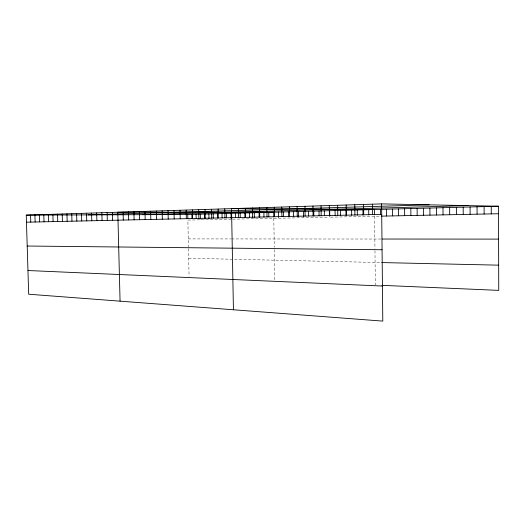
<?xml version="1.0" encoding="UTF-8"?>
<svg xmlns="http://www.w3.org/2000/svg" width="525" height="525" viewBox="0 0 525 525"><rect width="100%" height="100%" fill="white"/><g stroke="black" fill="none" stroke-linecap="round" stroke-linejoin="round"><path stroke-width="0.39" stroke-dasharray="2.62 1.97" d="M199.717 219.831L187.865 220.073L188.436 246.98M201.127 219.804L231.125 219.194M232.647 219.161L328.978 217.199M330.514 217.166L380.487 216.149M188.265 238.908L230.751 238.934M231.499 238.934L380.723 239.032M188.678 258.267L380.96 262.546M188.475 248.594L189.066 276.235M273.801 218.321L274.273 247.301M274.312 249.578L274.811 279.983M374.607 216.267L374.948 248.535M374.968 250.733L375.329 285.055"/><path stroke-width="0.79" d="M381.609 203.89L382.791 321.11L28.685 294.223L26.25 215.125L381.609 203.89L498.474 206.22L498.75 290.377L381.938 285.338M88.285 214.882L429.207 204.842M142.524 214.673L467.985 205.61M26.25 215.125L187.747 214.495L498.474 206.22M26.467 222.193L381.714 214.384M381.235 216.136L498.494 213.741M382.207 239.032L498.579 239.111M27.202 246.028L382.075 249.749M381.701 262.566L498.665 265.164M27.956 270.519L382.436 286.04M34.919 214.85L35.136 222.003M30.562 214.988L30.778 222.101M62.206 213.99L62.416 221.406M57.52 214.134L57.73 221.504M52.887 214.285L53.104 221.609M48.313 214.43L48.53 221.707M43.798 214.574L44.015 221.806M39.329 214.712L39.546 221.904M91.567 213.058L91.777 220.756M86.52 213.222L86.73 220.868M81.532 213.38L81.743 220.979M76.611 213.531L76.821 221.084M71.748 213.688L71.958 221.196M66.944 213.839L67.161 221.301M120.068 301.166L117.81 212.231L273.702 212.205L273.774 216.792M112.422 212.402L112.626 220.303M107.107 212.566L107.31 220.415M101.863 212.737L102.067 220.533M96.685 212.901L96.889 220.644M144.979 211.372L145.176 219.588M139.401 211.549L139.597 219.706M133.895 211.719L134.098 219.831M128.468 211.897L128.664 219.949M123.099 212.061L123.303 220.067M173.998 210.453L174.182 218.945M168.033 210.643L168.223 219.076M162.153 210.827L162.343 219.207M156.352 211.011L156.542 219.332M150.629 211.194L150.819 219.463M205.058 209.475L205.242 218.262M204.566 214.043L204.665 218.918M200.301 214.161L200.399 219.01M198.673 209.672L198.857 218.407M196.074 214.272L196.16 218.295M192.373 209.875L192.557 218.544M191.894 214.384L191.973 218.387M187.747 214.495L187.832 218.479M186.165 210.072L186.349 218.682M180.036 210.262L180.226 218.813M235.574 213.222L235.659 217.632M233.435 309.77L231.532 208.635L374.535 209.521L374.594 214.771M231.02 213.34L231.112 218.459M226.505 213.458L226.583 217.829M224.772 208.852L224.943 217.829M222.029 213.583L222.114 217.927M218.105 209.062L218.282 217.98M217.599 213.701L217.685 218.026M213.216 213.813L213.301 218.118M211.536 209.265L211.713 218.124M208.871 213.931L208.97 218.827M263.885 212.468L263.963 217.009M259.586 207.749L259.75 217.068M259.048 212.592L259.127 217.114M254.257 212.723L254.349 217.967M252.42 207.972L252.584 217.225M249.519 212.848L249.598 217.324M245.352 208.195L245.523 217.376M244.827 212.973L244.906 217.429M240.181 213.098L240.26 217.527M238.396 208.418L238.56 217.534M293.337 211.68L293.409 216.366M289.373 206.804L289.518 216.412M288.356 211.811L288.428 216.471M283.421 211.942L283.493 216.582M281.754 207.047L281.905 216.582M278.539 212.074L278.624 217.455M274.253 207.283L274.411 216.746M268.767 212.336L268.846 216.904M266.864 207.519L267.022 216.904M321.051 205.807L321.182 215.716M319.016 210.998L319.082 215.801M313.773 211.135L313.838 215.913M312.939 206.062L313.077 215.893M308.588 211.273L308.654 216.031M304.959 206.312L305.104 216.07M303.45 211.411L303.535 216.93M298.371 211.549L298.436 216.254M297.104 206.561L297.255 216.241M346.159 205.012L346.283 215.165M346.047 210.276L346.106 215.388M340.528 210.427L340.587 215.329M337.654 205.282L337.778 215.348M335.062 210.571L335.127 215.447M329.661 210.715L329.733 216.372M329.287 205.544L329.418 215.532M324.312 210.86L324.371 215.683M372.527 204.179L372.638 214.587M368.714 209.672L368.773 214.896M363.589 204.461L363.707 214.784M362.959 209.829L363.018 215.02M357.262 209.98L357.322 215.145M354.802 204.737L354.92 214.974M351.625 210.131L351.684 215.27M404.611 208.72L404.677 215.657M398.462 208.884L398.527 215.782M392.385 209.042L392.451 215.906M386.367 209.206L386.439 216.024M380.422 209.363L380.474 214.64M436.406 207.874L436.459 215.007M429.903 208.044L429.955 215.138M423.472 208.215L423.531 215.27M417.119 208.386L417.172 215.401M410.832 208.556L410.891 215.526M463.188 207.158L463.227 214.463M456.376 207.342L456.415 214.6M449.643 207.519L449.689 214.738M442.988 207.697L443.034 214.876M491.242 206.41L491.275 213.892M484.102 206.601L484.135 214.036M477.048 206.791L477.081 214.18M470.078 206.975L470.111 214.325"/></g></svg>
